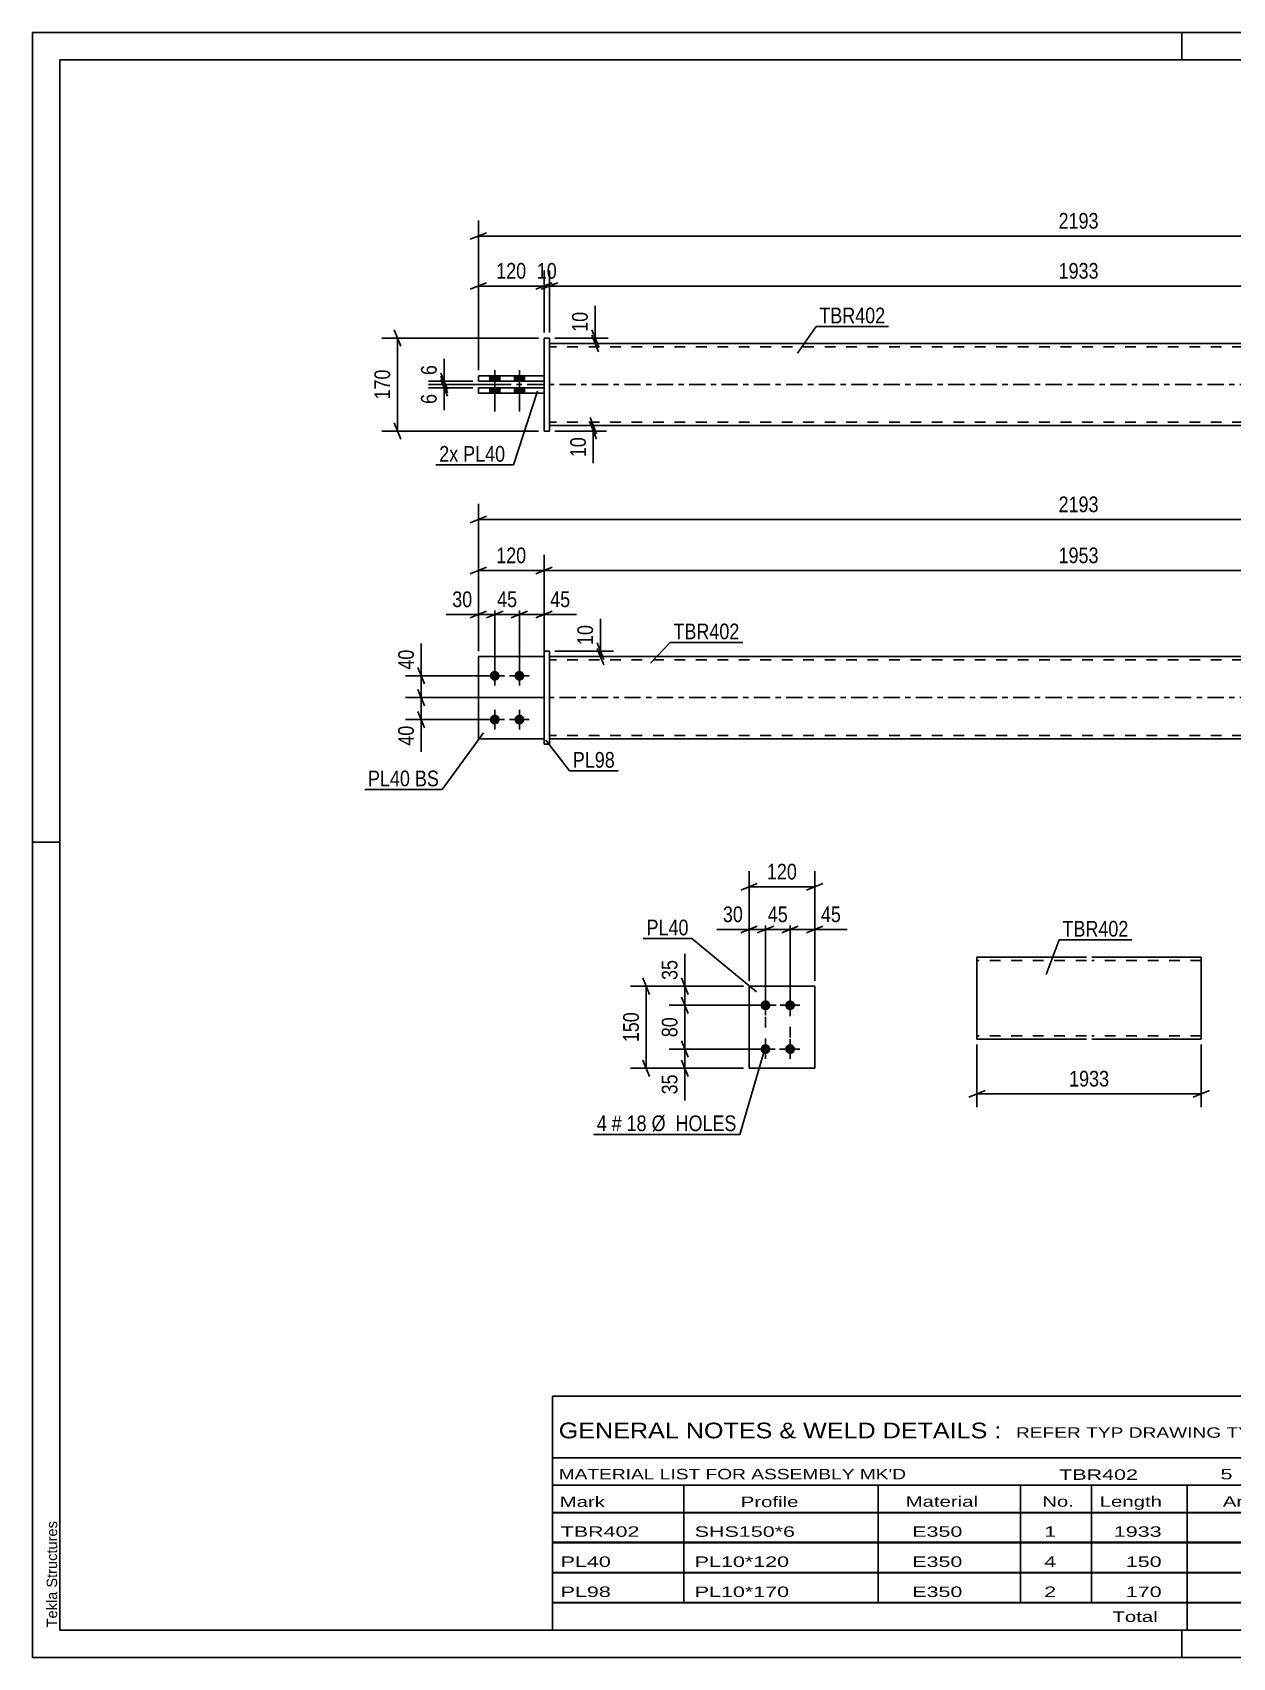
# Model space of a CAD drawing. Header units: millimetres. Extents: x 0 to 420, y 0 to 297.
# Drawn here: x 0 to 219.3, y 0 to 297 of the extents above; entities that cross this region are included whole.
import ezdxf

# ---------------------------------------------------------------- set-up
doc = ezdxf.new("R2010")
doc.units = ezdxf.units.MM
doc.linetypes.add('DXK_LINE_DOT2', pattern=[3.9198, 1.9599, -1.9599])
doc.linetypes.add('DXK_LINE_DOT3', pattern=[5.9187, 2.979, -0.9799, 0.9799, -0.9799])
doc.styles.add('Arial', font='ARIAL.TTF', dxfattribs={"height": 0.2})
doc.styles.add('Arial Narrow', font='ARIALN.TTF', dxfattribs={"height": 0.2})

# ---------------------------------------------------------------- blocks, each defined once
blk = doc.blocks.new('Unknown-580606885-1163')
at = {"color": 5, "linetype": 'Continuous'}
for p, q in [((420, 297), (0, 297)), ((0, 297), (0, 0)), ((0, 292), (0, 297)), ((210, 292), (210, 297)), ((415, 292), (5, 292)), ((5, 292), (5, 5)), ((5, 149), (0, 149)), ((0, 0), (0, 5)), ((5, 5), (415, 5)), ((210, 0), (210, 5)), ((0, 0), (420, 0))]:
    blk.add_line(p, q, dxfattribs=at)
at = {"color": 174, "linetype": 'Continuous', "style": 'Arial'}
blk.add_text('Tekla Structures', height=1.9102, rotation=90, dxfattribs=at).set_placement((4.5, 5.5))
blk = doc.blocks.new('Part-580606885-1768 - 1738')
at = {"color": 2, "linetype": 'Continuous'}
for p, q in [((81.47, 182.93), (93.47, 182.93)), ((81.47, 182.93), (81.47, 167.93)), ((93.47, 167.93), (81.47, 167.93)), ((81.47, 167.93), (81.47, 167.93))]:
    blk.add_line(p, q, dxfattribs=at)
at = {"color": 7, "linetype": 'DXK_LINE_DOT2'}
for p, q in [((81.47, 182.93), (93.47, 182.93)), ((93.47, 182.93), (93.47, 182.93)), ((93.47, 182.93), (93.47, 167.93)), ((81.47, 167.93), (93.47, 167.93)), ((81.47, 167.93), (81.47, 167.93))]:
    blk.add_line(p, q, dxfattribs=at)
blk = doc.blocks.new('Part-580606885-1760 - 1738')
at = {"color": 2, "linetype": 'Continuous'}
for p, q in [((94.47, 182.93), (287.82, 182.93)), ((94.47, 167.93), (287.82, 167.93))]:
    blk.add_line(p, q, dxfattribs=at)
at = {"color": 7, "linetype": 'DXK_LINE_DOT2'}
for p, q in [((94.47, 167.93), (94.47, 182.93)), ((287.82, 182.33), (94.47, 182.33)), ((287.82, 182.93), (287.82, 167.93)), ((287.82, 168.53), (94.47, 168.53))]:
    blk.add_line(p, q, dxfattribs=at)
at = {"color": 7, "linetype": 'DXK_LINE_DOT3'}
blk.add_line((84.47, 175.43), (297.82, 175.43), dxfattribs=at)
blk = doc.blocks.new('Bolt-580606885-1762 - 1738')
at = {"linetype": 'Continuous'}
for points in [[(84.47, 178.53), (84.28, 178.55), (84.1, 178.6), (83.94, 178.7), (83.8, 178.82), (83.69, 178.98), (83.61, 179.15), (83.57, 179.33), (83.57, 179.52), (83.61, 179.7), (83.69, 179.88), (83.8, 180.03), (83.94, 180.15), (84.1, 180.25), (84.28, 180.31), (84.47, 180.33), (84.66, 180.31), (84.83, 180.25), (85, 180.15), (85.14, 180.03), (85.25, 179.88), (85.32, 179.7), (85.36, 179.52), (85.36, 179.33), (85.32, 179.15), (85.25, 178.98), (85.14, 178.82), (85, 178.7), (84.83, 178.6), (84.66, 178.55)], [(88.97, 178.53), (88.78, 178.55), (88.6, 178.6), (88.44, 178.7), (88.3, 178.82), (88.19, 178.98), (88.11, 179.15), (88.07, 179.33), (88.07, 179.52), (88.11, 179.7), (88.19, 179.88), (88.3, 180.03), (88.44, 180.15), (88.6, 180.25), (88.78, 180.31), (88.97, 180.33), (89.16, 180.31), (89.33, 180.25), (89.5, 180.15), (89.64, 180.03), (89.75, 179.88), (89.82, 179.7), (89.86, 179.52), (89.86, 179.33), (89.82, 179.15), (89.75, 178.98), (89.64, 178.82), (89.5, 178.7), (89.33, 178.6), (89.16, 178.55)], [(84.47, 170.53), (84.28, 170.55), (84.1, 170.6), (83.94, 170.7), (83.8, 170.82), (83.69, 170.98), (83.61, 171.15), (83.57, 171.33), (83.57, 171.52), (83.61, 171.7), (83.69, 171.88), (83.8, 172.03), (83.94, 172.15), (84.1, 172.25), (84.28, 172.31), (84.47, 172.33), (84.66, 172.31), (84.83, 172.25), (85, 172.15), (85.14, 172.03), (85.25, 171.88), (85.32, 171.7), (85.36, 171.52), (85.36, 171.33), (85.32, 171.15), (85.25, 170.98), (85.14, 170.82), (85, 170.7), (84.83, 170.6), (84.66, 170.55)], [(88.97, 170.53), (88.78, 170.55), (88.6, 170.6), (88.44, 170.7), (88.3, 170.82), (88.19, 170.98), (88.11, 171.15), (88.07, 171.33), (88.07, 171.52), (88.11, 171.7), (88.19, 171.88), (88.3, 172.03), (88.44, 172.15), (88.6, 172.25), (88.78, 172.31), (88.97, 172.33), (89.16, 172.31), (89.33, 172.25), (89.5, 172.15), (89.64, 172.03), (89.75, 171.88), (89.82, 171.7), (89.86, 171.52), (89.86, 171.33), (89.82, 171.15), (89.75, 170.98), (89.64, 170.82), (89.5, 170.7), (89.33, 170.6), (89.16, 170.55)]]:
    blk.add_hatch(color=1, dxfattribs=at).paths.add_polyline_path(points)
at = {"color": 1, "linetype": 'Continuous'}
for p, q in [((84.47, 177.63), (84.47, 181.23)), ((88.97, 177.63), (88.97, 181.23)), ((86.27, 179.43), (82.67, 179.43)), ((90.77, 179.43), (87.17, 179.43)), ((84.47, 169.63), (84.47, 173.23)), ((88.97, 169.63), (88.97, 173.23)), ((86.27, 171.43), (82.67, 171.43)), ((90.77, 171.43), (87.17, 171.43))]:
    blk.add_line(p, q, dxfattribs=at)
blk = doc.blocks.new('Part-580606885-1773 - 1738')
at = {"color": 7, "linetype": 'DXK_LINE_DOT2'}
for p, q in [((81.47, 182.93), (93.47, 182.93)), ((81.47, 182.93), (93.47, 182.93)), ((81.47, 167.93), (81.47, 182.93)), ((93.47, 182.93), (93.47, 182.93)), ((93.47, 182.93), (93.47, 167.93)), ((81.47, 167.93), (93.47, 167.93)), ((93.47, 167.93), (81.47, 167.93)), ((81.47, 167.93), (81.47, 167.93))]:
    blk.add_line(p, q, dxfattribs=at)
blk = doc.blocks.new('Part-580606885-1778 - 1738')
at = {"color": 2, "linetype": 'Continuous'}
for p, q in [((93.47, 183.93), (94.47, 183.93)), ((93.47, 166.93), (93.47, 183.93)), ((94.47, 183.93), (94.47, 183.93)), ((94.47, 183.93), (94.47, 166.93)), ((93.47, 166.93), (94.47, 166.93))]:
    blk.add_line(p, q, dxfattribs=at)
at = {"color": 7, "linetype": 'DXK_LINE_DOT2'}
for p, q in [((93.47, 183.93), (94.47, 183.93)), ((94.47, 166.93), (93.47, 166.93)), ((93.47, 166.93), (93.47, 166.93)), ((94.47, 166.93), (94.47, 166.93))]:
    blk.add_line(p, q, dxfattribs=at)
blk = doc.blocks.new('Part-580606885-1451 - 1390')
at = {"color": 2, "linetype": 'Continuous'}
for p, q in [((93.47, 234.26), (81.47, 234.26)), ((81.47, 233.26), (81.47, 234.26)), ((81.47, 233.26), (93.47, 233.26)), ((81.47, 233.26), (81.47, 233.26))]:
    blk.add_line(p, q, dxfattribs=at)
at = {"color": 7, "linetype": 'DXK_LINE_DOT2'}
for p, q in [((81.47, 234.26), (93.47, 234.26)), ((93.47, 233.26), (81.47, 233.26)), ((93.47, 233.26), (93.47, 234.26))]:
    blk.add_line(p, q, dxfattribs=at)
blk = doc.blocks.new('Bolt-580606885-1403 - 1390')
at = {"linetype": 'Continuous'}
for points in [[(83.57, 233.26), (85.37, 233.26), (85.37, 234.26), (83.57, 234.26)], [(83.57, 233.26), (85.37, 233.26), (85.37, 234.26), (83.57, 234.26)], [(83.57, 231.06), (85.37, 231.06), (85.37, 232.06), (83.57, 232.06)], [(83.57, 231.06), (85.37, 231.06), (85.37, 232.06), (83.57, 232.06)], [(88.07, 233.26), (89.87, 233.26), (89.87, 234.26), (88.07, 234.26)], [(88.07, 233.26), (89.87, 233.26), (89.87, 234.26), (88.07, 234.26)], [(88.07, 231.06), (89.87, 231.06), (89.87, 232.06), (88.07, 232.06)], [(88.07, 231.06), (89.87, 231.06), (89.87, 232.06), (88.07, 232.06)]]:
    blk.add_hatch(color=1, dxfattribs=at).paths.add_polyline_path(points)
at = {"color": 1, "linetype": 'Continuous'}
for p, q in [((84.47, 235.26), (84.47, 227.76)), ((84.47, 235.26), (84.47, 227.76)), ((88.97, 235.26), (88.97, 227.76)), ((88.97, 235.26), (88.97, 227.76)), ((83.57, 234.26), (83.57, 233.26)), ((83.57, 234.26), (83.57, 233.26)), ((83.57, 232.06), (83.57, 231.06)), ((83.57, 232.06), (83.57, 231.06)), ((85.37, 234.26), (85.37, 233.26)), ((85.37, 234.26), (85.37, 233.26)), ((85.37, 232.06), (85.37, 231.06)), ((85.37, 232.06), (85.37, 231.06)), ((88.07, 234.26), (88.07, 233.26)), ((88.07, 234.26), (88.07, 233.26)), ((88.07, 232.06), (88.07, 231.06)), ((88.07, 232.06), (88.07, 231.06)), ((89.87, 234.26), (89.87, 233.26)), ((89.87, 234.26), (89.87, 233.26)), ((89.87, 232.06), (89.87, 231.06)), ((89.87, 232.06), (89.87, 231.06))]:
    blk.add_line(p, q, dxfattribs=at)
blk = doc.blocks.new('Part-580606885-1446 - 1390')
at = {"color": 2, "linetype": 'Continuous'}
for p, q in [((93.47, 232.06), (81.47, 232.06)), ((81.47, 231.06), (81.47, 232.06)), ((81.47, 231.06), (93.47, 231.06)), ((81.47, 231.06), (81.47, 231.06))]:
    blk.add_line(p, q, dxfattribs=at)
at = {"color": 7, "linetype": 'DXK_LINE_DOT2'}
for p, q in [((81.47, 232.06), (93.47, 232.06)), ((93.47, 231.06), (93.47, 232.06)), ((93.47, 231.06), (81.47, 231.06))]:
    blk.add_line(p, q, dxfattribs=at)
blk = doc.blocks.new('Part-580606885-1430 - 1390')
at = {"color": 2, "linetype": 'Continuous'}
for p, q in [((94.47, 240.16), (287.82, 240.16)), ((94.47, 225.16), (287.82, 225.16))]:
    blk.add_line(p, q, dxfattribs=at)
at = {"color": 7, "linetype": 'DXK_LINE_DOT2'}
for p, q in [((94.47, 240.16), (94.47, 225.16)), ((287.82, 239.56), (94.47, 239.56)), ((287.82, 240.16), (287.82, 225.16)), ((287.82, 225.76), (94.47, 225.76))]:
    blk.add_line(p, q, dxfattribs=at)
at = {"color": 7, "linetype": 'DXK_LINE_DOT3'}
blk.add_line((84.47, 232.66), (297.82, 232.66), dxfattribs=at)
blk = doc.blocks.new('Part-580606885-1452 - 1390')
at = {"color": 2, "linetype": 'Continuous'}
for p, q in [((93.47, 241.16), (94.47, 241.16)), ((93.47, 224.16), (93.47, 241.16)), ((94.47, 241.16), (94.47, 241.16)), ((94.47, 241.16), (94.47, 224.16)), ((94.47, 224.16), (93.47, 224.16)), ((93.47, 224.16), (93.47, 224.16))]:
    blk.add_line(p, q, dxfattribs=at)
at = {"color": 7, "linetype": 'DXK_LINE_DOT2'}
for p, q in [((93.47, 241.16), (94.47, 241.16)), ((93.47, 224.16), (94.47, 224.16)), ((93.47, 224.16), (93.47, 224.16))]:
    blk.add_line(p, q, dxfattribs=at)
blk = doc.blocks.new('Part-580606885-2117 - 2110')
at = {"color": 2, "linetype": 'Continuous'}
for p, q in [((130.93, 122.7), (142.93, 122.7)), ((130.93, 122.7), (130.93, 107.7)), ((142.93, 122.7), (142.93, 122.7)), ((142.93, 122.7), (142.93, 107.7)), ((142.93, 107.7), (130.93, 107.7)), ((130.93, 107.7), (130.93, 107.7))]:
    blk.add_line(p, q, dxfattribs=at)
at = {"color": 7, "linetype": 'DXK_LINE_DOT2'}
for p, q in [((130.93, 122.7), (142.93, 122.7)), ((142.93, 122.7), (142.93, 122.7)), ((130.93, 107.7), (142.93, 107.7))]:
    blk.add_line(p, q, dxfattribs=at)
blk = doc.blocks.new('Bolt-580606885-2150 - 2110')
at = {"linetype": 'Continuous'}
for points in [[(133.93, 120.1), (134.12, 120.08), (134.3, 120.02), (134.46, 119.93), (134.6, 119.8), (134.71, 119.65), (134.79, 119.48), (134.83, 119.3), (134.83, 119.11), (134.79, 118.92), (134.71, 118.75), (134.6, 118.6), (134.46, 118.47), (134.3, 118.38), (134.12, 118.32), (133.93, 118.3), (133.74, 118.32), (133.57, 118.38), (133.4, 118.47), (133.26, 118.6), (133.15, 118.75), (133.08, 118.92), (133.04, 119.11), (133.04, 119.3), (133.08, 119.48), (133.15, 119.65), (133.26, 119.8), (133.4, 119.93), (133.57, 120.02), (133.74, 120.08)], [(138.43, 120.1), (138.62, 120.08), (138.8, 120.02), (138.96, 119.93), (139.1, 119.8), (139.21, 119.65), (139.29, 119.48), (139.33, 119.3), (139.33, 119.11), (139.29, 118.92), (139.21, 118.75), (139.1, 118.6), (138.96, 118.47), (138.8, 118.38), (138.62, 118.32), (138.43, 118.3), (138.24, 118.32), (138.07, 118.38), (137.9, 118.47), (137.76, 118.6), (137.65, 118.75), (137.58, 118.92), (137.54, 119.11), (137.54, 119.3), (137.58, 119.48), (137.65, 119.65), (137.76, 119.8), (137.9, 119.93), (138.07, 120.02), (138.24, 120.08)], [(133.93, 112.1), (134.12, 112.08), (134.3, 112.02), (134.46, 111.93), (134.6, 111.8), (134.71, 111.65), (134.79, 111.48), (134.83, 111.3), (134.83, 111.11), (134.79, 110.92), (134.71, 110.75), (134.6, 110.6), (134.46, 110.47), (134.3, 110.38), (134.12, 110.32), (133.93, 110.3), (133.74, 110.32), (133.57, 110.38), (133.4, 110.47), (133.26, 110.6), (133.15, 110.75), (133.08, 110.92), (133.04, 111.11), (133.04, 111.3), (133.08, 111.48), (133.15, 111.65), (133.26, 111.8), (133.4, 111.93), (133.57, 112.02), (133.74, 112.08)], [(138.43, 112.1), (138.62, 112.08), (138.8, 112.02), (138.96, 111.93), (139.1, 111.8), (139.21, 111.65), (139.29, 111.48), (139.33, 111.3), (139.33, 111.11), (139.29, 110.92), (139.21, 110.75), (139.1, 110.6), (138.96, 110.47), (138.8, 110.38), (138.62, 110.32), (138.43, 110.3), (138.24, 110.32), (138.07, 110.38), (137.9, 110.47), (137.76, 110.6), (137.65, 110.75), (137.58, 110.92), (137.54, 111.11), (137.54, 111.3), (137.58, 111.48), (137.65, 111.65), (137.76, 111.8), (137.9, 111.93), (138.07, 112.02), (138.24, 112.08)]]:
    blk.add_hatch(color=1, dxfattribs=at).paths.add_polyline_path(points)
at = {"color": 1, "linetype": 'Continuous'}
for p, q in [((135.73, 119.2), (132.13, 119.2)), ((133.93, 117.4), (133.93, 121)), ((140.23, 119.2), (136.63, 119.2)), ((138.43, 117.4), (138.43, 121)), ((133.93, 109.4), (133.93, 113)), ((138.43, 109.4), (138.43, 113)), ((135.73, 111.2), (132.13, 111.2)), ((140.23, 111.2), (136.63, 111.2))]:
    blk.add_line(p, q, dxfattribs=at)
blk = doc.blocks.new('Part-580606885-2305 - 2299')
at = {"color": 2, "linetype": 'Continuous'}
for p, q in [((172.57, 128.01), (172.57, 126.81)), ((172.57, 128.01), (192.57, 128.01)), ((193.57, 128.01), (213.57, 128.01)), ((213.57, 128.01), (213.57, 127.92)), ((213.57, 127.92), (213.57, 126.81)), ((172.57, 113.75), (172.57, 126.81)), ((213.57, 113.01), (213.57, 126.81)), ((172.57, 113.1), (172.57, 113.75)), ((172.57, 113.01), (172.57, 113.1)), ((192.57, 113.01), (172.57, 113.01)), ((213.57, 113.01), (193.57, 113.01))]:
    blk.add_line(p, q, dxfattribs=at)
at = {"color": 7, "linetype": 'DXK_LINE_DOT2'}
for p, q in [((192.57, 127.41), (172.57, 127.41)), ((213.57, 127.41), (193.57, 127.41)), ((213.57, 126.81), (213.57, 127.66)), ((172.57, 113.75), (172.57, 113.36)), ((172.57, 113.61), (172.57, 113.65)), ((192.57, 113.61), (172.57, 113.61)), ((213.57, 113.61), (193.57, 113.61)), ((213.57, 113.61), (213.57, 113.65))]:
    blk.add_line(p, q, dxfattribs=at)
blk = doc.blocks.new('Rectangle-580606885-2260 - 2110')
at = {"color": 1, "linetype": 'DXK_LINE_DOT2'}
blk.add_lwpolyline([(133.93, 119.2), (138.43, 119.2), (138.43, 111.2), (133.93, 111.2), (133.93, 119.2)], close=True, dxfattribs=at)
blk = doc.blocks.new('StraightDimension-580606885-1864 - 1738')
at = {"color": 7, "linetype": 'Continuous'}
for p, q in [((83.47, 179.43), (68.18, 179.43)), ((70.43, 180.93), (71.63, 177.93)), ((71.03, 175.43), (71.03, 179.43)), ((92.47, 175.43), (68.18, 175.43)), ((71.63, 173.93), (70.43, 176.93))]:
    blk.add_line(p, q, dxfattribs=at)
at = {"color": 0}
blk.add_wipeout([(70.28, 184.81), (66.08, 184.81), (66.08, 179.95), (70.28, 179.95)], dxfattribs=at)
at = {"color": 7, "linetype": 'Continuous'}
blk.add_line((71.03, 179.43), (71.03, 185.33), dxfattribs=at)
blk.add_line((71.03, 179.43), (71.03, 185.33), dxfattribs=at)
at = {"color": 3, "style": 'Arial Narrow'}
blk.add_text('40', height=2.863, rotation=90.0002, dxfattribs=at).set_placement((69.68, 180.55))
blk = doc.blocks.new('StraightDimension-580606885-1951 - 1738')
at = {"color": 7, "linetype": 'Continuous'}
for p, q in [((82.97, 208.58), (79.97, 207.38)), ((81.47, 183.93), (81.47, 210.83)), ((81.47, 207.98), (300.82, 207.98)), ((299.32, 207.38), (302.32, 208.58)), ((300.82, 183.93), (300.82, 210.83))]:
    blk.add_line(p, q, dxfattribs=at)
at = {"color": 0}
blk.add_wipeout([(195.4, 208.73), (195.4, 212.93), (186.89, 212.93), (186.89, 208.73)], dxfattribs=at)
at = {"color": 3, "style": 'Arial Narrow'}
blk.add_text('2193', height=2.863, dxfattribs=at).set_placement((187.49, 209.33))
blk = doc.blocks.new('StraightDimension-580606885-1838 - 1738')
at = {"color": 7, "linetype": 'Continuous'}
for p, q in [((88.97, 180.43), (88.97, 193.48)), ((93.47, 183.93), (93.47, 193.48)), ((87.47, 190.03), (90.47, 191.23)), ((88.97, 190.63), (93.47, 190.63)), ((94.97, 191.23), (91.97, 190.03))]:
    blk.add_line(p, q, dxfattribs=at)
at = {"color": 0}
blk.add_wipeout([(98.85, 191.38), (98.85, 195.58), (93.99, 195.58), (93.99, 191.38)], dxfattribs=at)
at = {"color": 7, "linetype": 'Continuous'}
blk.add_line((93.47, 190.63), (99.38, 190.63), dxfattribs=at)
blk.add_line((93.47, 190.63), (99.38, 190.63), dxfattribs=at)
at = {"color": 3, "style": 'Arial Narrow'}
blk.add_text('45', height=2.863, dxfattribs=at).set_placement((94.59, 191.98))
blk = doc.blocks.new('StraightDimension-580606885-1799 - 1738')
at = {"color": 7, "linetype": 'Continuous'}
for p, q in [((103.17, 185.43), (104.37, 182.43)), ((104.37, 181.43), (103.17, 184.43)), ((95.47, 183.93), (106.17, 183.93)), ((95.47, 182.93), (106.17, 182.93)), ((103.77, 182.93), (103.77, 183.93))]:
    blk.add_line(p, q, dxfattribs=at)
at = {"color": 0}
blk.add_wipeout([(103.02, 189.31), (98.82, 189.31), (98.82, 184.45), (103.02, 184.45)], dxfattribs=at)
at = {"color": 7, "linetype": 'Continuous'}
blk.add_line((103.77, 183.93), (103.77, 189.83), dxfattribs=at)
blk.add_line((103.77, 183.93), (103.77, 189.83), dxfattribs=at)
at = {"color": 3, "style": 'Arial Narrow'}
blk.add_text('10', height=2.863, rotation=90.0002, dxfattribs=at).set_placement((102.42, 185.05))
blk = doc.blocks.new('StraightDimension-580606885-1808 - 1738')
at = {"color": 7, "linetype": 'Continuous'}
for p, q in [((81.47, 183.93), (81.47, 193.48)), ((84.47, 180.43), (84.47, 193.48)), ((79.97, 190.03), (82.97, 191.23)), ((81.47, 190.63), (84.47, 190.63)), ((85.97, 191.23), (82.97, 190.03))]:
    blk.add_line(p, q, dxfattribs=at)
at = {"color": 0}
blk.add_wipeout([(80.94, 191.38), (80.94, 195.58), (76.09, 195.58), (76.09, 191.38)], dxfattribs=at)
at = {"color": 7, "linetype": 'Continuous'}
blk.add_line((81.47, 190.63), (75.56, 190.63), dxfattribs=at)
blk.add_line((81.47, 190.63), (75.56, 190.63), dxfattribs=at)
at = {"color": 3, "style": 'Arial Narrow'}
blk.add_text('30', height=2.863, dxfattribs=at).set_placement((76.69, 191.98))
blk = doc.blocks.new('StraightDimension-580606885-1825 - 1738')
at = {"color": 7, "linetype": 'Continuous'}
for p, q in [((84.47, 180.43), (84.47, 193.48)), ((88.97, 180.43), (88.97, 193.48)), ((82.97, 190.03), (85.97, 191.23)), ((84.47, 190.63), (88.97, 190.63)), ((90.47, 191.23), (87.47, 190.03))]:
    blk.add_line(p, q, dxfattribs=at)
at = {"color": 0}
blk.add_wipeout([(89.15, 191.38), (89.15, 195.58), (84.29, 195.58), (84.29, 191.38)], dxfattribs=at)
at = {"color": 3, "style": 'Arial Narrow'}
blk.add_text('45', height=2.863, dxfattribs=at).set_placement((84.89, 191.98))
blk = doc.blocks.new('StraightDimension-580606885-1855 - 1738')
at = {"color": 7, "linetype": 'Continuous'}
for p, q in [((92.47, 175.43), (68.18, 175.43)), ((70.43, 176.93), (71.63, 173.93)), ((71.03, 171.43), (71.03, 175.43)), ((71.63, 169.93), (70.43, 172.93)), ((83.47, 171.43), (68.18, 171.43))]:
    blk.add_line(p, q, dxfattribs=at)
at = {"color": 0}
blk.add_wipeout([(70.28, 170.9), (66.08, 170.9), (66.08, 166.05), (70.28, 166.05)], dxfattribs=at)
at = {"color": 7, "linetype": 'Continuous'}
blk.add_line((71.03, 171.43), (71.03, 165.52), dxfattribs=at)
blk.add_line((71.03, 171.43), (71.03, 165.52), dxfattribs=at)
at = {"color": 3, "style": 'Arial Narrow'}
blk.add_text('40', height=2.863, rotation=90.0002, dxfattribs=at).set_placement((69.68, 166.65))
blk = doc.blocks.new('StraightDimension-580606885-1874 - 1738')
at = {"color": 7, "linetype": 'Continuous'}
for p, q in [((79.97, 198.06), (82.97, 199.26)), ((81.47, 183.93), (81.47, 201.51)), ((94.97, 199.26), (91.97, 198.06)), ((93.47, 183.93), (93.47, 201.51)), ((81.47, 198.66), (93.47, 198.66))]:
    blk.add_line(p, q, dxfattribs=at)
at = {"color": 0}
blk.add_wipeout([(90.81, 199.41), (90.81, 203.61), (84.13, 203.61), (84.13, 199.41)], dxfattribs=at)
at = {"color": 3, "style": 'Arial Narrow'}
blk.add_text('120', height=2.863, dxfattribs=at).set_placement((84.73, 200.01))
blk = doc.blocks.new('StraightDimension-580606885-1893 - 1738')
at = {"color": 7, "linetype": 'Continuous'}
for p, q in [((94.97, 199.26), (91.97, 198.06)), ((93.47, 183.93), (93.47, 201.51)), ((287.32, 198.06), (290.32, 199.26)), ((288.82, 183.93), (288.82, 201.51)), ((93.47, 198.66), (288.82, 198.66))]:
    blk.add_line(p, q, dxfattribs=at)
at = {"color": 0}
blk.add_wipeout([(195.4, 199.41), (195.4, 203.61), (186.89, 203.61), (186.89, 199.41)], dxfattribs=at)
at = {"color": 3, "style": 'Arial Narrow'}
blk.add_text('1953', height=2.863, dxfattribs=at).set_placement((187.49, 200.01))
blk = doc.blocks.new('StraightDimension-580606885-1600 - 1390')
at = {"color": 7, "linetype": 'Continuous'}
for p, q in [((74.6, 234.76), (75.8, 231.76)), ((80.47, 233.26), (72.35, 233.26)), ((85.72, 232.66), (72.35, 232.66)), ((75.8, 231.16), (74.6, 234.16)), ((75.2, 232.66), (75.2, 233.26))]:
    blk.add_line(p, q, dxfattribs=at)
at = {"color": 0}
blk.add_wipeout([(74.45, 236.82), (70.25, 236.82), (70.25, 233.79), (74.45, 233.79)], dxfattribs=at)
at = {"color": 7, "linetype": 'Continuous'}
blk.add_line((75.2, 233.26), (75.2, 237.34), dxfattribs=at)
blk.add_line((75.2, 233.26), (75.2, 237.34), dxfattribs=at)
at = {"color": 3, "style": 'Arial Narrow'}
blk.add_text('6', height=2.86, rotation=90.0002, dxfattribs=at).set_placement((73.85, 234.39))
blk = doc.blocks.new('StraightDimension-580606885-1691 - 1390')
at = {"color": 7, "linetype": 'Continuous'}
for p, q in [((92.47, 241.16), (63.84, 241.16)), ((67.29, 239.66), (66.09, 242.66)), ((66.69, 224.16), (66.69, 241.16)), ((92.47, 224.16), (63.84, 224.16)), ((66.09, 225.66), (67.29, 222.66))]:
    blk.add_line(p, q, dxfattribs=at)
at = {"color": 0}
blk.add_wipeout([(65.94, 236.01), (61.74, 236.01), (61.74, 229.32), (65.94, 229.32)], dxfattribs=at)
at = {"color": 3, "style": 'Arial Narrow'}
blk.add_text('170', height=2.863, rotation=90.0002, dxfattribs=at).set_placement((65.34, 229.92))
blk = doc.blocks.new('StraightDimension-580606885-1659 - 1390')
at = {"color": 7, "linetype": 'Continuous'}
for p, q in [((93.47, 242.16), (93.47, 253.51)), ((94.47, 242.16), (94.47, 253.51)), ((91.97, 250.06), (94.97, 251.26)), ((95.97, 251.26), (92.97, 250.06)), ((93.47, 250.66), (94.47, 250.66))]:
    blk.add_line(p, q, dxfattribs=at)
at = {"color": 0}
blk.add_wipeout([(96.4, 251.41), (96.4, 255.61), (91.54, 255.61), (91.54, 251.41)], dxfattribs=at)
at = {"color": 3, "style": 'Arial Narrow'}
blk.add_text('10', height=2.863, dxfattribs=at).set_placement((92.14, 252.01))
blk = doc.blocks.new('StraightDimension-580606885-1493 - 1390')
at = {"color": 7, "linetype": 'Continuous'}
for p, q in [((101.87, 226.66), (103.07, 223.66)), ((95.47, 225.16), (104.87, 225.16)), ((95.47, 224.16), (104.87, 224.16)), ((103.07, 222.66), (101.87, 225.66)), ((102.47, 224.16), (102.47, 225.16))]:
    blk.add_line(p, q, dxfattribs=at)
at = {"color": 0}
blk.add_wipeout([(101.72, 223.64), (97.52, 223.64), (97.52, 218.78), (101.72, 218.78)], dxfattribs=at)
at = {"color": 7, "linetype": 'Continuous'}
blk.add_line((102.47, 224.16), (102.47, 218.26), dxfattribs=at)
blk.add_line((102.47, 224.16), (102.47, 218.26), dxfattribs=at)
at = {"color": 3, "style": 'Arial Narrow'}
blk.add_text('10', height=2.863, rotation=90.0002, dxfattribs=at).set_placement((101.12, 219.38))
blk = doc.blocks.new('StraightDimension-580606885-1503 - 1390')
at = {"color": 7, "linetype": 'Continuous'}
for p, q in [((95.47, 241.16), (105.2, 241.16)), ((102.2, 242.66), (103.4, 239.66)), ((103.4, 238.66), (102.2, 241.66)), ((102.8, 240.16), (102.8, 241.16)), ((95.47, 240.16), (105.2, 240.16))]:
    blk.add_line(p, q, dxfattribs=at)
at = {"color": 0}
blk.add_wipeout([(102.05, 246.54), (97.85, 246.54), (97.85, 241.69), (102.05, 241.69)], dxfattribs=at)
at = {"color": 7, "linetype": 'Continuous'}
blk.add_line((102.8, 241.16), (102.8, 247.07), dxfattribs=at)
blk.add_line((102.8, 241.16), (102.8, 247.07), dxfattribs=at)
at = {"color": 3, "style": 'Arial Narrow'}
blk.add_text('10', height=2.863, rotation=90.0002, dxfattribs=at).set_placement((101.45, 242.29))
blk = doc.blocks.new('StraightDimension-580606885-1588 - 1390')
at = {"color": 7, "linetype": 'Continuous'}
for p, q in [((85.72, 232.66), (72.35, 232.66)), ((80.47, 232.06), (72.35, 232.06)), ((74.6, 234.16), (75.8, 231.16)), ((75.8, 230.56), (74.6, 233.56)), ((75.2, 232.06), (75.2, 232.66))]:
    blk.add_line(p, q, dxfattribs=at)
at = {"color": 0}
blk.add_wipeout([(74.45, 231.54), (70.25, 231.54), (70.25, 228.51), (74.45, 228.51)], dxfattribs=at)
at = {"color": 7, "linetype": 'Continuous'}
blk.add_line((75.2, 232.06), (75.2, 227.98), dxfattribs=at)
blk.add_line((75.2, 232.06), (75.2, 227.98), dxfattribs=at)
at = {"color": 3, "style": 'Arial Narrow'}
blk.add_text('6', height=2.86, rotation=90.0002, dxfattribs=at).set_placement((73.85, 229.11))
blk = doc.blocks.new('StraightDimension-580606885-1629 - 1390')
at = {"color": 7, "linetype": 'Continuous'}
for p, q in [((94.47, 242.16), (94.47, 253.51)), ((287.82, 242.16), (287.82, 253.51)), ((95.97, 251.26), (92.97, 250.06)), ((94.47, 250.66), (287.82, 250.66)), ((286.32, 250.06), (289.32, 251.26))]:
    blk.add_line(p, q, dxfattribs=at)
at = {"color": 0}
blk.add_wipeout([(195.4, 251.41), (195.4, 255.61), (186.89, 255.61), (186.89, 251.41)], dxfattribs=at)
at = {"color": 3, "style": 'Arial Narrow'}
blk.add_text('1933', height=2.863, dxfattribs=at).set_placement((187.49, 252.01))
blk = doc.blocks.new('StraightDimension-580606885-1669 - 1390')
at = {"color": 7, "linetype": 'Continuous'}
for p, q in [((81.47, 235.26), (81.47, 253.51)), ((93.47, 242.16), (93.47, 253.51)), ((79.97, 250.06), (82.97, 251.26)), ((81.47, 250.66), (93.47, 250.66)), ((94.97, 251.26), (91.97, 250.06))]:
    blk.add_line(p, q, dxfattribs=at)
at = {"color": 0}
blk.add_wipeout([(90.81, 251.41), (90.81, 255.61), (84.13, 255.61), (84.13, 251.41)], dxfattribs=at)
at = {"color": 3, "style": 'Arial Narrow'}
blk.add_text('120', height=2.863, dxfattribs=at).set_placement((84.73, 252.01))
blk = doc.blocks.new('StraightDimension-580606885-1680 - 1390')
at = {"color": 7, "linetype": 'Continuous'}
for p, q in [((81.47, 235.26), (81.47, 262.65)), ((300.82, 235.26), (300.82, 262.65)), ((82.97, 260.4), (79.97, 259.2)), ((81.47, 259.8), (300.82, 259.8)), ((299.32, 259.2), (302.32, 260.4))]:
    blk.add_line(p, q, dxfattribs=at)
at = {"color": 0}
blk.add_wipeout([(195.4, 260.55), (195.4, 264.75), (186.89, 264.75), (186.89, 260.55)], dxfattribs=at)
at = {"color": 3, "style": 'Arial Narrow'}
blk.add_text('2193', height=2.863, dxfattribs=at).set_placement((187.49, 261.15))
blk = doc.blocks.new('StraightDimension-580606885-2153 - 2110')
at = {"color": 7, "linetype": 'Continuous'}
for p, q in [((132.93, 111.2), (116.34, 111.2)), ((118.59, 112.7), (119.79, 109.7)), ((119.19, 107.7), (119.19, 111.2)), ((129.93, 107.7), (116.34, 107.7)), ((119.79, 106.2), (118.59, 109.2))]:
    blk.add_line(p, q, dxfattribs=at)
at = {"color": 0}
blk.add_wipeout([(118.44, 107.18), (114.24, 107.18), (114.24, 102.32), (118.44, 102.32)], dxfattribs=at)
at = {"color": 7, "linetype": 'Continuous'}
blk.add_line((119.19, 107.7), (119.19, 101.8), dxfattribs=at)
blk.add_line((119.19, 107.7), (119.19, 101.8), dxfattribs=at)
at = {"color": 3, "style": 'Arial Narrow'}
blk.add_text('35', height=2.863, rotation=90.0002, dxfattribs=at).set_placement((117.84, 102.92))
blk = doc.blocks.new('StraightDimension-580606885-2230 - 2110')
at = {"color": 7, "linetype": 'Continuous'}
for p, q in [((138.43, 120.2), (138.43, 135.9)), ((142.93, 123.7), (142.93, 135.9)), ((136.93, 132.45), (139.93, 133.65)), ((138.43, 133.05), (142.93, 133.05)), ((144.43, 133.65), (141.43, 132.45))]:
    blk.add_line(p, q, dxfattribs=at)
at = {"color": 0}
blk.add_wipeout([(148.31, 133.8), (148.31, 138), (143.46, 138), (143.46, 133.8)], dxfattribs=at)
at = {"color": 7, "linetype": 'Continuous'}
blk.add_line((142.93, 133.05), (148.84, 133.05), dxfattribs=at)
blk.add_line((142.93, 133.05), (148.84, 133.05), dxfattribs=at)
at = {"color": 3, "style": 'Arial Narrow'}
blk.add_text('45', height=2.863, dxfattribs=at).set_placement((144.06, 134.4))
blk = doc.blocks.new('StraightDimension-580606885-2166 - 2110')
at = {"color": 7, "linetype": 'Continuous'}
for p, q in [((132.93, 119.2), (116.34, 119.2)), ((118.59, 120.7), (119.79, 117.7)), ((119.19, 111.2), (119.19, 119.2)), ((132.93, 111.2), (116.34, 111.2)), ((119.79, 109.7), (118.59, 112.7))]:
    blk.add_line(p, q, dxfattribs=at)
at = {"color": 0}
blk.add_wipeout([(118.44, 117.63), (114.24, 117.63), (114.24, 112.77), (118.44, 112.77)], dxfattribs=at)
at = {"color": 3, "style": 'Arial Narrow'}
blk.add_text('80', height=2.863, rotation=90.0002, dxfattribs=at).set_placement((117.84, 113.37))
blk = doc.blocks.new('StraightDimension-580606885-2176 - 2110')
at = {"color": 7, "linetype": 'Continuous'}
for p, q in [((129.93, 122.7), (116.34, 122.7)), ((118.59, 124.2), (119.79, 121.2)), ((119.19, 119.2), (119.19, 122.7)), ((132.93, 119.2), (116.34, 119.2)), ((119.79, 117.7), (118.59, 120.7))]:
    blk.add_line(p, q, dxfattribs=at)
at = {"color": 0}
blk.add_wipeout([(118.44, 128.08), (114.24, 128.08), (114.24, 123.23), (118.44, 123.23)], dxfattribs=at)
at = {"color": 7, "linetype": 'Continuous'}
blk.add_line((119.19, 122.7), (119.19, 128.61), dxfattribs=at)
blk.add_line((119.19, 122.7), (119.19, 128.61), dxfattribs=at)
at = {"color": 3, "style": 'Arial Narrow'}
blk.add_text('35', height=2.863, rotation=90.0002, dxfattribs=at).set_placement((117.84, 123.83))
blk = doc.blocks.new('StraightDimension-580606885-2190 - 2110')
at = {"color": 7, "linetype": 'Continuous'}
for p, q in [((129.93, 122.7), (109.29, 122.7)), ((112.74, 121.2), (111.54, 124.2)), ((112.14, 107.7), (112.14, 122.7)), ((129.93, 107.7), (109.29, 107.7)), ((111.54, 109.2), (112.74, 106.2))]:
    blk.add_line(p, q, dxfattribs=at)
at = {"color": 0}
blk.add_wipeout([(111.39, 118.54), (107.19, 118.54), (107.19, 111.86), (111.39, 111.86)], dxfattribs=at)
at = {"color": 3, "style": 'Arial Narrow'}
blk.add_text('150', height=2.863, rotation=90.0002, dxfattribs=at).set_placement((110.79, 112.46))
blk = doc.blocks.new('StraightDimension-580606885-2207 - 2110')
at = {"color": 7, "linetype": 'Continuous'}
for p, q in [((130.93, 123.7), (130.93, 135.9)), ((133.93, 120.2), (133.93, 135.9)), ((129.43, 132.45), (132.43, 133.65)), ((130.93, 133.05), (133.93, 133.05)), ((135.43, 133.65), (132.43, 132.45))]:
    blk.add_line(p, q, dxfattribs=at)
at = {"color": 0}
blk.add_wipeout([(130.41, 133.8), (130.41, 138), (125.55, 138), (125.55, 133.8)], dxfattribs=at)
at = {"color": 7, "linetype": 'Continuous'}
blk.add_line((130.93, 133.05), (125.03, 133.05), dxfattribs=at)
blk.add_line((130.93, 133.05), (125.03, 133.05), dxfattribs=at)
at = {"color": 3, "style": 'Arial Narrow'}
blk.add_text('30', height=2.863, dxfattribs=at).set_placement((126.15, 134.4))
blk = doc.blocks.new('StraightDimension-580606885-2220 - 2110')
at = {"color": 7, "linetype": 'Continuous'}
for p, q in [((133.93, 120.2), (133.93, 135.9)), ((138.43, 120.2), (138.43, 135.9)), ((132.43, 132.45), (135.43, 133.65)), ((133.93, 133.05), (138.43, 133.05)), ((139.93, 133.65), (136.93, 132.45))]:
    blk.add_line(p, q, dxfattribs=at)
at = {"color": 0}
blk.add_wipeout([(138.61, 133.8), (138.61, 138), (133.75, 138), (133.75, 133.8)], dxfattribs=at)
at = {"color": 3, "style": 'Arial Narrow'}
blk.add_text('45', height=2.863, dxfattribs=at).set_placement((134.35, 134.4))
blk = doc.blocks.new('StraightDimension-580606885-2244 - 2110')
at = {"color": 7, "linetype": 'Continuous'}
for p, q in [((130.93, 123.7), (130.93, 143.7)), ((142.93, 123.7), (142.93, 143.7)), ((129.43, 140.25), (132.43, 141.45)), ((130.93, 140.85), (142.93, 140.85)), ((144.43, 141.45), (141.43, 140.25))]:
    blk.add_line(p, q, dxfattribs=at)
at = {"color": 0}
blk.add_wipeout([(140.27, 141.6), (140.27, 145.8), (133.59, 145.8), (133.59, 141.6)], dxfattribs=at)
at = {"color": 3, "style": 'Arial Narrow'}
blk.add_text('120', height=2.863, dxfattribs=at).set_placement((134.19, 142.2))
blk = doc.blocks.new('StraightDimension-580606885-2310 - 2299')
at = {"color": 7, "linetype": 'Continuous'}
for p, q in [((172.57, 112.01), (172.57, 100.61)), ((213.57, 112.01), (213.57, 100.61)), ((174.07, 103.61), (171.07, 102.41)), ((172.57, 103.01), (213.57, 103.01)), ((212.07, 102.41), (215.07, 103.61))]:
    blk.add_line(p, q, dxfattribs=at)
at = {"color": 0}
blk.add_wipeout([(197.32, 103.76), (197.32, 107.96), (188.81, 107.96), (188.81, 103.76)], dxfattribs=at)
at = {"color": 3, "style": 'Arial Narrow'}
blk.add_text('1933', height=2.863, dxfattribs=at).set_placement((189.41, 104.36))
blk = doc.blocks.new('Unknown-580606885-4276')
at = {"color": 7, "linetype": 'Continuous'}
for p, q in [((95, 47.75), (255, 47.75)), ((95, 36.5), (95, 47.75)), ((255, 47.75), (255, 36.5)), ((95, 36.5), (255, 36.5)), ((95, 36.5), (95, 31.5)), ((255, 36.5), (255, 31.5)), ((95, 31.5), (255, 31.5)), ((95, 31.5), (95, 26.5)), ((119, 31.5), (119, 26.5)), ((154.5, 31.5), (154.5, 26.5)), ((180.5, 31.5), (180.5, 26.5)), ((193.5, 31.5), (193.5, 26.5)), ((211, 31.5), (211, 26.5)), ((233, 31.5), (233, 26.5)), ((255, 31.5), (255, 26.5)), ((95, 26.5), (255, 26.5)), ((95, 26.45), (95, 21.05)), ((95, 26.45), (255, 26.45)), ((119, 26.5), (119, 21)), ((154.5, 26.5), (154.5, 21)), ((180.5, 26.5), (180.5, 21)), ((193.5, 26.5), (193.5, 21)), ((211, 26.5), (211, 21)), ((233, 26.5), (233, 21)), ((255, 26.45), (255, 21.05)), ((95, 21.05), (255, 21.05)), ((95, 20.95), (95, 15.55)), ((95, 20.95), (255, 20.95)), ((119, 21), (119, 15.5)), ((154.5, 21), (154.5, 15.5)), ((180.5, 21), (180.5, 15.5)), ((193.5, 21), (193.5, 15.5)), ((211, 21), (211, 15.5)), ((233, 21), (233, 15.5)), ((255, 20.95), (255, 15.55)), ((95, 15.55), (255, 15.55)), ((95, 15.45), (95, 10.05)), ((95, 15.45), (255, 15.45)), ((119, 15.5), (119, 10)), ((154.5, 15.5), (154.5, 10)), ((180.5, 15.5), (180.5, 10)), ((193.5, 15.5), (193.5, 10)), ((211, 15.5), (211, 10)), ((233, 15.5), (233, 10)), ((255, 15.45), (255, 10.05)), ((95, 10.05), (255, 10.05)), ((95, 10), (255, 10)), ((95, 10), (95, 5)), ((211, 10), (211, 5)), ((233, 10), (233, 5)), ((255, 10), (255, 5)), ((95, 5), (255, 5))]:
    blk.add_line(p, q, dxfattribs=at)
at = {"color": 7, "style": 'Arial Narrow'}
for s, height, width, p in [('GENERAL NOTES & WELD DETAILS :', 2.8633, 1.4, (96.15, 40.06)), ('REFER TYP DRAWING TYP-01', 1.9089, 1.6, (179.7, 40.16)), ("MATERIAL LIST FOR ASSEMBLY MK'D", 1.9089, 1.6, (96.15, 32.56)), ('TBR402', 1.909, 1.794707, (187.59, 32.47)), ('5', 1.91, 1.794707, (217.08, 32.56)), ('No. Required', 1.9089, 1.6, (226.41, 32.56)), ('Mark', 1.909, 1.7, (96.34, 27.5)), ('Profile', 1.909, 1.7, (129.41, 27.5)), ('Material', 1.909, 1.7, (159.54, 27.56)), ('No.', 1.909, 1.7, (184.5, 27.56)), ('Length', 1.909, 1.7, (195, 27.56)), ('Area', 1.909, 1.7, (217.5, 27.56)), ('Weight', 1.909, 1.7, (237, 27.56))]:
    blk.add_text(s, height=height, dxfattribs=dict(at, width=width)).set_placement(p)
at = {"color": 7, "linetype": 'Continuous', "style": 'Arial Narrow'}
for s, height, width, p in [('TBR402', 1.909, 1.794707, (96.5, 22.06)), ('SHS150*6', 1.909, 1.794707, (121, 22.06)), ('E350', 1.909, 1.794707, (160.74, 22.06)), ('1', 1.91, 1.794707, (184.86, 22.06)), ('1933', 1.909, 1.794707, (197.58, 22.06)), ('1.2', 1.909, 1.794707, (221.32, 22.06)), ('52.5', 1.909, 1.794707, (240.14, 22.06)), ('PL40', 1.909, 1.794707, (96.5, 16.56)), ('PL10*120', 1.909, 1.794707, (121, 16.56)), ('E350', 1.909, 1.794707, (160.74, 16.56)), ('4', 1.91, 1.794707, (184.86, 16.56)), ('150', 1.909, 1.794707, (199.77, 16.56)), ('0.0', 1.909, 1.794707, (221.32, 16.56)), ('5.7', 1.909, 1.794707, (242.33, 16.56)), ('PL98', 1.909, 1.794707, (96.5, 11.06)), ('PL10*170', 1.909, 1.794707, (121, 11.06)), ('E350', 1.909, 1.794707, (160.74, 11.06)), ('2', 1.91, 1.794707, (184.86, 11.06)), ('170', 1.909, 1.794707, (199.77, 11.06)), ('0.1', 1.909, 1.794707, (221.32, 11.06)), ('4.5', 1.909, 1.794707, (242.33, 11.06)), ('Total', 1.909, 1.7, (197.33, 6.5)), ('1.5', 1.909, 1.794707, (220.83, 6.5)), ('62.6', 1.909, 1.794707, (240.14, 6.5))]:
    blk.add_text(s, height=height, dxfattribs=dict(at, width=width)).set_placement(p)
blk = doc.blocks.new('Mark-580606885-1756 - 1738')
at = {"color": 0}
blk.add_wipeout([(129.17, 186.1), (129.17, 189.1), (117.12, 189.1), (117.12, 186.1)], dxfattribs=at)
blk.add_wipeout([(129.17, 186.1), (129.17, 189.1), (117.12, 189.1), (117.12, 186.1)], dxfattribs=at)
at = {"color": 30, "linetype": 'Continuous'}
for p, q in [((112.91, 181.76), (116.52, 185.5)), ((116.52, 185.5), (129.77, 185.5))]:
    blk.add_line(p, q, dxfattribs=at)
at = {"color": 3, "style": 'Arial Narrow'}
blk.add_text('TBR402', height=2.863, dxfattribs=at).set_placement((117.12, 186.1))
blk = doc.blocks.new('Mark-580606885-1774 - 1738')
at = {"color": 0}
blk.add_wipeout([(106.4, 162.63), (106.4, 165.63), (98.73, 165.63), (98.73, 162.63)], dxfattribs=at)
blk.add_wipeout([(106.4, 162.63), (106.4, 165.63), (98.73, 165.63), (98.73, 162.63)], dxfattribs=at)
at = {"color": 30, "linetype": 'Continuous'}
for p, q in [((93.82, 167.69), (98.13, 162.03)), ((98.13, 162.03), (107, 162.03))]:
    blk.add_line(p, q, dxfattribs=at)
at = {"color": 3, "style": 'Arial Narrow'}
blk.add_text('PL98', height=2.863, dxfattribs=at).set_placement((98.73, 162.63))
blk = doc.blocks.new('MarkSet-580606885-2032 - 1738')
at = {"color": 0}
blk.add_wipeout([(68.98, 159.23), (68.98, 162.23), (61.3, 162.23), (61.3, 159.23)], dxfattribs=at)
blk.add_wipeout([(68.98, 159.23), (68.98, 162.23), (61.3, 162.23), (61.3, 159.23)], dxfattribs=at)
blk.add_wipeout([(74.26, 159.23), (74.26, 162.23), (69.88, 162.23), (69.88, 159.23)], dxfattribs=at)
blk.add_wipeout([(74.26, 159.23), (74.26, 162.23), (69.88, 162.23), (69.88, 159.23)], dxfattribs=at)
at = {"color": 30, "linetype": 'Continuous'}
for p in [(82.43, 169.03), (60.7, 158.63)]:
    blk.add_line(p, (74.86, 158.63), dxfattribs=at)
at = {"color": 3, "style": 'Arial Narrow'}
for s, p in [('PL40', (61.3, 159.23)), ('BS', (69.88, 159.23))]:
    blk.add_text(s, height=2.863, dxfattribs=at).set_placement(p)
blk = doc.blocks.new('Mark-580606885-1425 - 1390')
at = {"color": 0}
blk.add_wipeout([(155.83, 243.85), (155.83, 246.85), (143.77, 246.85), (143.77, 243.85)], dxfattribs=at)
blk.add_wipeout([(155.83, 243.85), (155.83, 246.85), (143.77, 246.85), (143.77, 243.85)], dxfattribs=at)
at = {"color": 30, "linetype": 'Continuous'}
for p, q in [((139.8, 238.4), (143.17, 243.25)), ((143.17, 243.25), (156.43, 243.25))]:
    blk.add_line(p, q, dxfattribs=at)
at = {"color": 3, "style": 'Arial Narrow'}
blk.add_text('TBR402', height=2.863, dxfattribs=at).set_placement((143.77, 243.85))
blk = doc.blocks.new('MarkSet-580606885-1723 - 1390')
at = {"color": 30, "linetype": 'Continuous'}
blk.add_line((92.3, 231.44), (87.86, 217.96), dxfattribs=at)
at = {"color": 0}
blk.add_wipeout([(77.79, 218.56), (77.79, 221.56), (74.32, 221.56), (74.32, 218.56)], dxfattribs=at)
blk.add_wipeout([(77.79, 218.56), (77.79, 221.56), (74.32, 221.56), (74.32, 218.56)], dxfattribs=at)
blk.add_wipeout([(86.36, 218.56), (86.36, 221.56), (78.69, 221.56), (78.69, 218.56)], dxfattribs=at)
blk.add_wipeout([(86.36, 218.56), (86.36, 221.56), (78.69, 221.56), (78.69, 218.56)], dxfattribs=at)
at = {"color": 30, "linetype": 'Continuous'}
blk.add_line((73.72, 217.96), (87.86, 217.96), dxfattribs=at)
at = {"color": 3, "style": 'Arial Narrow'}
for s, p in [('2x', (74.32, 218.56)), ('PL40', (78.69, 218.56))]:
    blk.add_text(s, height=2.863, dxfattribs=at).set_placement(p)
blk = doc.blocks.new('Mark-580606885-2113 - 2110')
at = {"color": 0}
blk.add_wipeout([(119.87, 131.99), (119.87, 134.99), (112.2, 134.99), (112.2, 131.99)], dxfattribs=at)
blk.add_wipeout([(119.87, 131.99), (119.87, 134.99), (112.2, 134.99), (112.2, 131.99)], dxfattribs=at)
at = {"color": 30, "linetype": 'Continuous'}
for p in [(111.6, 131.39), (132.27, 121.68)]:
    blk.add_line(p, (120.47, 131.39), dxfattribs=at)
at = {"color": 3, "style": 'Arial Narrow'}
blk.add_text('PL40', height=2.863, dxfattribs=at).set_placement((112.2, 131.99))
blk = doc.blocks.new('Mark-580606885-2146 - 2110')
at = {"color": 0}
blk.add_wipeout([(104.93, 96.21), (104.93, 99.21), (103.11, 99.21), (103.11, 96.21)], dxfattribs=at)
blk.add_wipeout([(104.93, 96.21), (104.93, 99.21), (103.11, 99.21), (103.11, 96.21)], dxfattribs=at)
blk.add_wipeout([(107.66, 96.21), (107.66, 99.21), (105.83, 99.21), (105.83, 96.21)], dxfattribs=at)
blk.add_wipeout([(107.66, 96.21), (107.66, 99.21), (105.83, 99.21), (105.83, 96.21)], dxfattribs=at)
at = {"color": 3, "style": 'Arial Narrow'}
blk.add_text('4', height=2.86, dxfattribs=at).set_placement((103.11, 96.21))
at = {"color": 0}
blk.add_wipeout([(112.22, 96.21), (112.22, 99.21), (108.56, 99.21), (108.56, 96.21)], dxfattribs=at)
blk.add_wipeout([(112.22, 96.21), (112.22, 99.21), (108.56, 99.21), (108.56, 96.21)], dxfattribs=at)
at = {"color": 3, "style": 'Arial Narrow'}
blk.add_text('#', height=2.86, dxfattribs=at).set_placement((105.83, 96.21))
at = {"color": 0}
blk.add_wipeout([(128.64, 96.21), (128.64, 99.21), (113.12, 99.21), (113.12, 96.21)], dxfattribs=at)
blk.add_wipeout([(128.64, 96.21), (128.64, 99.21), (113.12, 99.21), (113.12, 96.21)], dxfattribs=at)
at = {"color": 7, "linetype": 'Continuous'}
for p in [(133.8, 111.23), (102.51, 95.61)]:
    blk.add_line(p, (129.24, 95.61), dxfattribs=at)
at = {"color": 3, "style": 'Arial Narrow'}
for s, p in [('18', (108.56, 96.21)), ('Ø  HOLES', (113.12, 96.21))]:
    blk.add_text(s, height=2.863, dxfattribs=at).set_placement(p)
blk = doc.blocks.new('Mark-580606885-2301 - 2299')
at = {"color": 0}
blk.add_wipeout([(200.25, 131.76), (200.25, 134.76), (188.2, 134.76), (188.2, 131.76)], dxfattribs=at)
blk.add_wipeout([(200.25, 131.76), (200.25, 134.76), (188.2, 134.76), (188.2, 131.76)], dxfattribs=at)
at = {"color": 30, "linetype": 'Continuous'}
for p, q in [((185.24, 124.85), (187.6, 131.16)), ((187.6, 131.16), (200.85, 131.16))]:
    blk.add_line(p, q, dxfattribs=at)
at = {"color": 3, "style": 'Arial Narrow'}
blk.add_text('TBR402', height=2.863, dxfattribs=at).set_placement((188.2, 131.76))

msp = doc.modelspace()

# ---------------------------------------------------------------- block references
for name in ['Unknown-580606885-1163', 'Part-580606885-1452 - 1390', 'Part-580606885-1430 - 1390', 'Bolt-580606885-1403 - 1390', 'Part-580606885-1451 - 1390', 'Part-580606885-1446 - 1390', 'Part-580606885-1768 - 1738', 'Part-580606885-1773 - 1738', 'Bolt-580606885-1762 - 1738', 'Part-580606885-1760 - 1738', 'Part-580606885-1778 - 1738', 'Part-580606885-2305 - 2299', 'Part-580606885-2117 - 2110', 'Bolt-580606885-2150 - 2110', 'Rectangle-580606885-2260 - 2110', 'Unknown-580606885-4276']:
    msp.add_blockref(name, (0, 0))

# ---------------------------------------------------------------- next in the draw order: block references
for name in ['StraightDimension-580606885-1600 - 1390', 'StraightDimension-580606885-1493 - 1390', 'StraightDimension-580606885-1864 - 1738', 'StraightDimension-580606885-2230 - 2110', 'Mark-580606885-2301 - 2299', 'StraightDimension-580606885-2153 - 2110', 'StraightDimension-580606885-2310 - 2299']:
    msp.add_blockref(name, (0, 0))

# ---------------------------------------------------------------- next in the draw order: block references
for name in ['StraightDimension-580606885-1691 - 1390', 'StraightDimension-580606885-1951 - 1738', 'StraightDimension-580606885-1855 - 1738', 'StraightDimension-580606885-2166 - 2110']:
    msp.add_blockref(name, (0, 0))

# ---------------------------------------------------------------- next in the draw order: block references
for name in ['StraightDimension-580606885-1659 - 1390', 'StraightDimension-580606885-1588 - 1390', 'StraightDimension-580606885-1808 - 1738', 'StraightDimension-580606885-1838 - 1738', 'MarkSet-580606885-2032 - 1738', 'Mark-580606885-1774 - 1738', 'StraightDimension-580606885-2176 - 2110']:
    msp.add_blockref(name, (0, 0))

# ---------------------------------------------------------------- next in the draw order: block references
for name in ['StraightDimension-580606885-1503 - 1390', 'MarkSet-580606885-1723 - 1390', 'StraightDimension-580606885-1825 - 1738', 'StraightDimension-580606885-1799 - 1738', 'StraightDimension-580606885-2190 - 2110']:
    msp.add_blockref(name, (0, 0))

# ---------------------------------------------------------------- next in the draw order: block references
for name in ['StraightDimension-580606885-1629 - 1390', 'StraightDimension-580606885-1874 - 1738', 'StraightDimension-580606885-2207 - 2110', 'Mark-580606885-2146 - 2110']:
    msp.add_blockref(name, (0, 0))

# ---------------------------------------------------------------- next in the draw order: block references
for name in ['StraightDimension-580606885-1669 - 1390', 'StraightDimension-580606885-1893 - 1738', 'StraightDimension-580606885-2220 - 2110']:
    msp.add_blockref(name, (0, 0))

# ---------------------------------------------------------------- next in the draw order: block references
for name in ['StraightDimension-580606885-1680 - 1390', 'Mark-580606885-1756 - 1738', 'StraightDimension-580606885-2244 - 2110']:
    msp.add_blockref(name, (0, 0))

# ---------------------------------------------------------------- next in the draw order: block references
for name in ['Mark-580606885-1425 - 1390', 'Mark-580606885-2113 - 2110']:
    msp.add_blockref(name, (0, 0))

doc.saveas('drawing.dxf')
